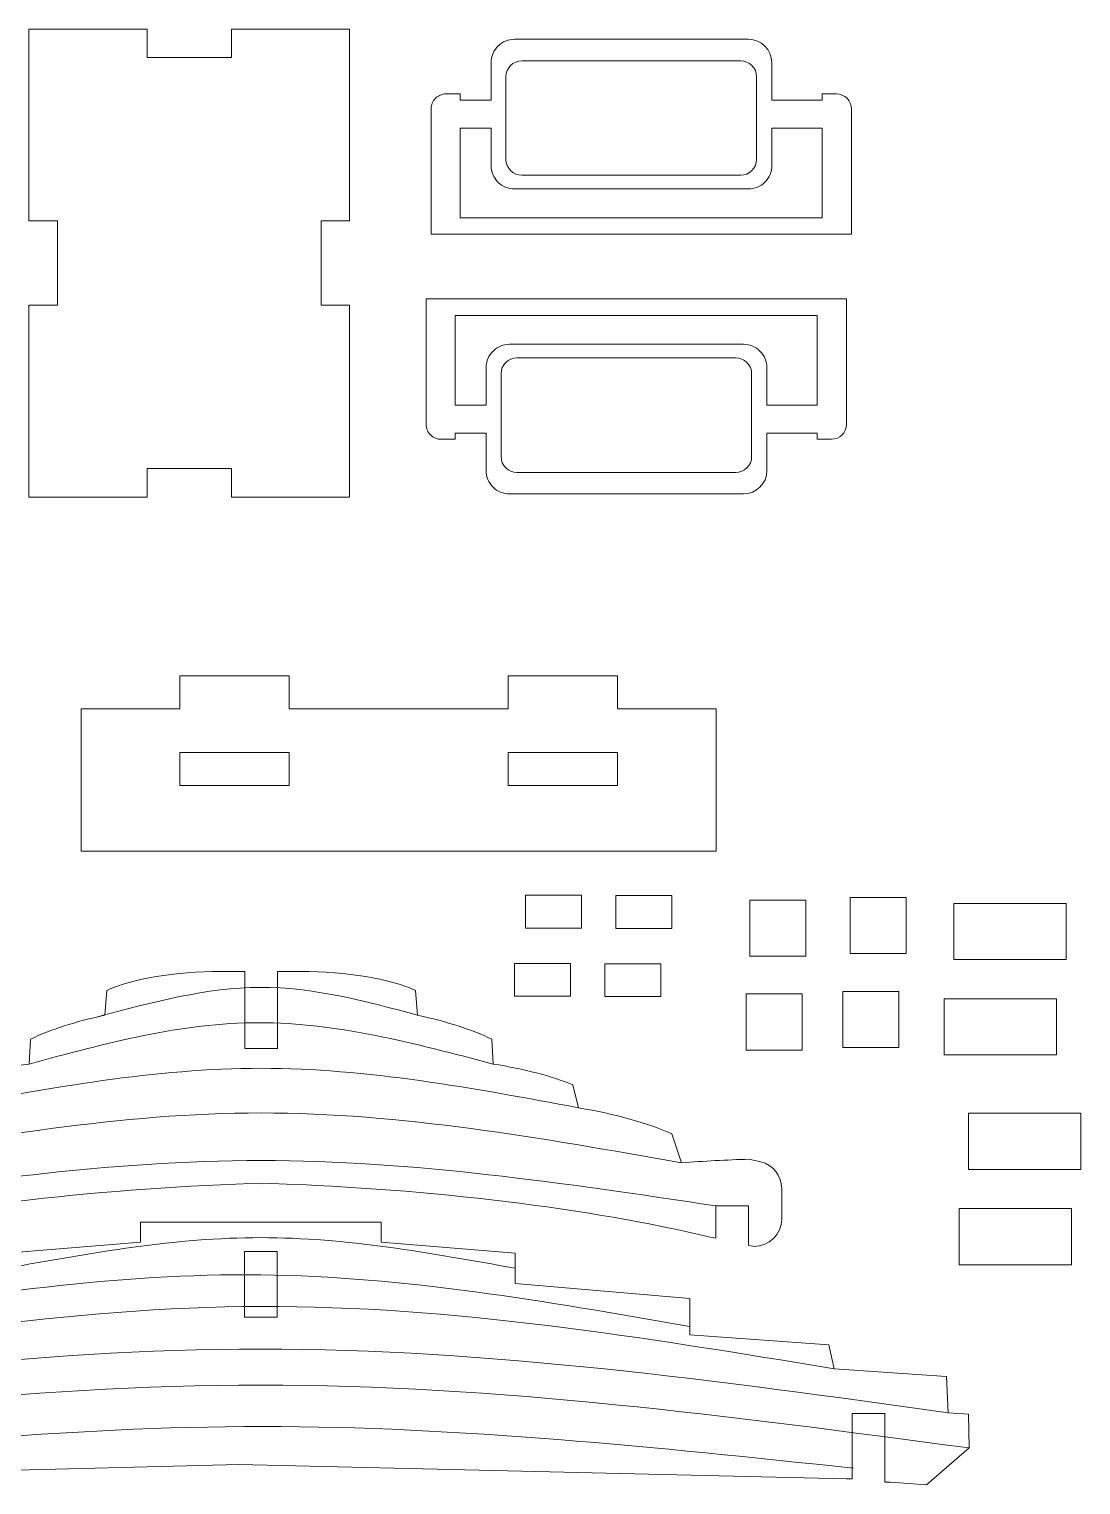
# Model space of a CAD drawing. Header units: centimetres. Extents: x -259 to 261, y 17 to 228.
# Drawn here: x -83.5 to -72.26, y 97.69 to 113.24 of the extents above; entities that cross this region are included whole.
import ezdxf

# ---------------------------------------------------------------- set-up
doc = ezdxf.new("R2010")
doc.units = ezdxf.units.CM
doc.header["$MEASUREMENT"] = 0
doc.layers.add('layer 1', color=7, linetype='Continuous')

msp = doc.modelspace()

# ---------------------------------------------------------------- linework, layer by layer
at = {"layer": 'layer 1', "color": 250, "lineweight": 9}
for points, knots in [([(-83.50658, 111.19367), (-83.50658, 111.19367), (-83.50658, 113.24367), (-83.50658, 113.24367), (-83.50658, 113.24367), (-83.50658, 113.24367), (-82.24255, 113.24367), (-82.24255, 113.24367), (-82.24255, 113.24367), (-82.24255, 113.24367), (-82.24255, 112.93867), (-82.24255, 112.93867), (-82.24255, 112.93867), (-82.24255, 112.93867), (-81.34255, 112.93867), (-81.34255, 112.93867), (-81.34255, 112.93867), (-81.34255, 112.93867), (-81.34255, 113.24367), (-81.34255, 113.24367), (-81.34255, 113.24367), (-81.34255, 113.24367), (-80.07851, 113.24367), (-80.07851, 113.24367), (-80.07851, 113.24367), (-80.07851, 113.24367), (-80.07851, 111.19367), (-80.07851, 111.19367), (-80.07851, 111.19367), (-80.07851, 111.19367), (-80.38351, 111.19367), (-80.38351, 111.19367), (-80.38351, 111.19367), (-80.38351, 111.19367), (-80.38351, 110.29367), (-80.38351, 110.29367), (-80.38351, 110.29367), (-80.38351, 110.29367), (-80.07851, 110.29367), (-80.07851, 110.29367), (-80.07851, 110.29367), (-80.07851, 110.29367), (-80.07851, 108.24367), (-80.07851, 108.24367), (-80.07851, 108.24367), (-80.07851, 108.24367), (-81.34255, 108.24367), (-81.34255, 108.24367), (-81.34255, 108.24367), (-81.34255, 108.24367), (-81.34255, 108.54867), (-81.34255, 108.54867), (-81.34255, 108.54867), (-81.34255, 108.54867), (-82.24255, 108.54867), (-82.24255, 108.54867), (-82.24255, 108.54867), (-82.24255, 108.54867), (-82.24255, 108.24367), (-82.24255, 108.24367), (-82.24255, 108.24367), (-82.24255, 108.24367), (-83.50658, 108.24367), (-83.50658, 108.24367), (-83.50658, 108.24367), (-83.50658, 108.24367), (-83.50658, 110.29367), (-83.50658, 110.29367), (-83.50658, 110.29367), (-83.50658, 110.29367), (-83.20158, 110.29367), (-83.20158, 110.29367), (-83.20158, 110.29367), (-83.20158, 110.29367), (-83.20158, 111.19367), (-83.20158, 111.19367), (-83.20158, 111.19367), (-83.20158, 111.19367), (-83.50658, 111.19367), (-83.50658, 111.19367)], [0, 0, 0, 0, 0.04761905, 0.04761905, 0.04761905, 0.04761905, 0.0952381, 0.0952381, 0.0952381, 0.0952381, 0.14285714, 0.14285714, 0.14285714, 0.14285714, 0.19047619, 0.19047619, 0.19047619, 0.19047619, 0.23809524, 0.23809524, 0.23809524, 0.23809524, 0.28571429, 0.28571429, 0.28571429, 0.28571429, 0.33333333, 0.33333333, 0.33333333, 0.33333333, 0.38095238, 0.38095238, 0.38095238, 0.38095238, 0.42857143, 0.42857143, 0.42857143, 0.42857143, 0.47619048, 0.47619048, 0.47619048, 0.47619048, 0.52380952, 0.52380952, 0.52380952, 0.52380952, 0.57142857, 0.57142857, 0.57142857, 0.57142857, 0.61904762, 0.61904762, 0.61904762, 0.61904762, 0.66666667, 0.66666667, 0.66666667, 0.66666667, 0.71428571, 0.71428571, 0.71428571, 0.71428571, 0.76190476, 0.76190476, 0.76190476, 0.76190476, 0.80952381, 0.80952381, 0.80952381, 0.80952381, 0.85714286, 0.85714286, 0.85714286, 0.85714286, 0.9047619, 0.9047619, 0.9047619, 0.9047619, 1, 1, 1, 1]), ([(-78.31673, 113.13558), (-78.38304, 113.13558), (-78.44663, 113.10925), (-78.49351, 113.06235), (-78.49351, 113.06235), (-78.5404, 113.01547), (-78.56673, 112.95189), (-78.56673, 112.88558)], [0, 0, 0, 0, 0.33333333, 0.33333333, 0.33333333, 0.33333333, 1, 1, 1, 1]), ([(-79.04822, 112.55126), (-79.09066, 112.55126), (-79.13136, 112.5344), (-79.16136, 112.50439), (-79.16136, 112.50439), (-79.19137, 112.47439), (-79.20822, 112.43369), (-79.20822, 112.39127)], [0, 0, 0, 0, 0.33333333, 0.33333333, 0.33333333, 0.33333333, 1, 1, 1, 1]), ([(-78.56673, 111.78558), (-78.56673, 111.71928), (-78.5404, 111.65568), (-78.49351, 111.6088), (-78.49351, 111.6088), (-78.44663, 111.56192), (-78.38304, 111.53559), (-78.31673, 111.53559)], [0, 0, 0, 0, 0.33333333, 0.33333333, 0.33333333, 0.33333333, 1, 1, 1, 1]), ([(-75.81673, 111.53559), (-75.75043, 111.53559), (-75.68684, 111.56192), (-75.63996, 111.6088), (-75.63996, 111.6088), (-75.59307, 111.65568), (-75.56673, 111.71928), (-75.56673, 111.78558)], [0, 0, 0, 0, 0.33333333, 0.33333333, 0.33333333, 0.33333333, 1, 1, 1, 1]), ([(-78.61965, 109.62634), (-78.61965, 109.69266), (-78.59332, 109.75624), (-78.54643, 109.80313), (-78.54643, 109.80313), (-78.49955, 109.85002), (-78.43596, 109.87634), (-78.36965, 109.87634)], [0, 0, 0, 0, 0.33333333, 0.33333333, 0.33333333, 0.33333333, 1, 1, 1, 1]), ([(-75.86965, 109.87634), (-75.80335, 109.87634), (-75.73976, 109.85002), (-75.69288, 109.80313), (-75.69288, 109.80313), (-75.64599, 109.75624), (-75.61965, 109.69266), (-75.61965, 109.62634)], [0, 0, 0, 0, 0.33333333, 0.33333333, 0.33333333, 0.33333333, 1, 1, 1, 1]), ([(-79.10114, 108.86067), (-79.14358, 108.86067), (-79.18428, 108.87752), (-79.21428, 108.90754), (-79.21428, 108.90754), (-79.24429, 108.93754), (-79.26114, 108.97824), (-79.26114, 109.02066)], [0, 0, 0, 0, 0.33333333, 0.33333333, 0.33333333, 0.33333333, 1, 1, 1, 1]), ([(-78.36965, 108.27635), (-78.43596, 108.27635), (-78.49955, 108.30268), (-78.54643, 108.34958), (-78.54643, 108.34958), (-78.59332, 108.39646), (-78.61965, 108.46004), (-78.61965, 108.52634)], [0, 0, 0, 0, 0.33333333, 0.33333333, 0.33333333, 0.33333333, 1, 1, 1, 1]), ([(-80.72534, 105.98039), (-80.72534, 105.98039), (-80.72534, 106.33139), (-80.72534, 106.33139), (-80.72534, 106.33139), (-80.72534, 106.33139), (-81.89534, 106.33139), (-81.89534, 106.33139), (-81.89534, 106.33139), (-81.89534, 106.33139), (-81.89534, 105.98039), (-81.89534, 105.98039), (-81.89534, 105.98039), (-81.89534, 105.98039), (-82.94834, 105.98039), (-82.94834, 105.98039), (-82.94834, 105.98039), (-82.94834, 105.98039), (-82.94834, 104.45939), (-82.94834, 104.45939), (-82.94834, 104.45939), (-82.94834, 104.45939), (-76.16234, 104.45939), (-76.16234, 104.45939), (-76.16234, 104.45939), (-76.16234, 104.45939), (-76.16234, 105.98039), (-76.16234, 105.98039), (-76.16234, 105.98039), (-76.16234, 105.98039), (-77.21534, 105.98039), (-77.21534, 105.98039), (-77.21534, 105.98039), (-77.21534, 105.98039), (-77.21534, 106.33139), (-77.21534, 106.33139), (-77.21534, 106.33139), (-77.21534, 106.33139), (-78.38534, 106.33139), (-78.38534, 106.33139), (-78.38534, 106.33139), (-78.38534, 106.33139), (-78.38534, 105.98039), (-78.38534, 105.98039), (-78.38534, 105.98039), (-78.38534, 105.98039), (-80.72534, 105.98039), (-80.72534, 105.98039)], [0, 0, 0, 0, 0.07692308, 0.07692308, 0.07692308, 0.07692308, 0.15384615, 0.15384615, 0.15384615, 0.15384615, 0.23076923, 0.23076923, 0.23076923, 0.23076923, 0.30769231, 0.30769231, 0.30769231, 0.30769231, 0.38461538, 0.38461538, 0.38461538, 0.38461538, 0.46153846, 0.46153846, 0.46153846, 0.46153846, 0.53846154, 0.53846154, 0.53846154, 0.53846154, 0.61538462, 0.61538462, 0.61538462, 0.61538462, 0.69230769, 0.69230769, 0.69230769, 0.69230769, 0.76923077, 0.76923077, 0.76923077, 0.76923077, 0.84615385, 0.84615385, 0.84615385, 0.84615385, 1, 1, 1, 1]), ([(-81.89534, 105.51239), (-81.89534, 105.51239), (-81.89534, 105.16139), (-81.89534, 105.16139), (-81.89534, 105.16139), (-81.89534, 105.16139), (-80.72534, 105.16139), (-80.72534, 105.16139), (-80.72534, 105.16139), (-80.72534, 105.16139), (-80.72534, 105.51239), (-80.72534, 105.51239), (-80.72534, 105.51239), (-80.72534, 105.51239), (-81.89534, 105.51239), (-81.89534, 105.51239)], [0, 0, 0, 0, 0.2, 0.2, 0.2, 0.2, 0.4, 0.4, 0.4, 0.4, 0.6, 0.6, 0.6, 0.6, 1, 1, 1, 1]), ([(-78.38534, 105.16139), (-78.38534, 105.16139), (-77.21534, 105.16139), (-77.21534, 105.16139), (-77.21534, 105.16139), (-77.21534, 105.16139), (-77.21534, 105.51239), (-77.21534, 105.51239), (-77.21534, 105.51239), (-77.21534, 105.51239), (-78.38534, 105.51239), (-78.38534, 105.51239), (-78.38534, 105.51239), (-78.38534, 105.51239), (-78.38534, 105.16139), (-78.38534, 105.16139)], [0, 0, 0, 0, 0.2, 0.2, 0.2, 0.2, 0.4, 0.4, 0.4, 0.4, 0.6, 0.6, 0.6, 0.6, 1, 1, 1, 1]), ([(-81.13461, 100.90897), (-82.86052, 100.84864), (-84.53281, 100.64417), (-85.84089, 100.33344), (-85.84089, 100.33344), (-85.84089, 100.33344), (-85.89939, 100.32116), (-85.89939, 100.32116), (-85.89939, 100.32116), (-85.89939, 100.32116), (-85.89939, 100.66994), (-85.89939, 100.66994), (-85.89939, 100.66994), (-85.89939, 100.66994), (-86.25041, 100.66994), (-86.25041, 100.66994), (-86.25041, 100.66994), (-86.25041, 100.66994), (-86.25041, 100.24751), (-86.25041, 100.24751), (-86.25041, 100.24751), (-86.25041, 100.24751), (-86.30888, 100.23523), (-86.30888, 100.23523), (-86.30888, 100.23523), (-86.46525, 100.24219), (-86.58845, 100.37097), (-86.58845, 100.52751), (-86.58845, 100.52751), (-86.58845, 100.52751), (-86.58845, 100.85523), (-86.58845, 100.85523), (-86.58845, 100.85523), (-86.58845, 100.99121), (-86.49477, 101.1092), (-86.36236, 101.14007), (-86.36236, 101.14007), (-86.32182, 101.14956), (-86.28068, 101.15876), (-86.23892, 101.16765), (-86.23892, 101.16765), (-85.99809, 101.16081), (-85.7572, 101.14799), (-85.51696, 101.12899), (-85.51696, 101.12899), (-85.51696, 101.12899), (-85.4152, 101.44038), (-85.4152, 101.44038), (-85.4152, 101.44038), (-85.14785, 101.55656), (-84.81001, 101.65023), (-84.41748, 101.7169), (-84.41748, 101.7169), (-84.41748, 101.7169), (-84.35642, 101.96314), (-84.35642, 101.96314), (-84.35642, 101.96314), (-84.12454, 102.05736), (-83.83668, 102.13233), (-83.5046, 102.18503), (-83.5046, 102.18503), (-83.5046, 102.18503), (-83.48893, 102.45116), (-83.48893, 102.45116), (-83.48893, 102.45116), (-83.27593, 102.55282), (-83.00811, 102.63909), (-82.69677, 102.70646), (-82.69677, 102.70646), (-82.69677, 102.70646), (-82.6736, 102.9721), (-82.6736, 102.9721), (-82.6736, 102.9721), (-82.63869, 102.98789), (-82.6011, 103.0029), (-82.56098, 103.01712), (-82.56098, 103.01712), (-82.24094, 103.13057), (-81.77526, 103.18668), (-81.26642, 103.17312), (-81.26642, 103.17312), (-81.26642, 103.17312), (-81.19991, 103.17323), (-81.19991, 103.17323), (-81.19991, 103.17323), (-81.19991, 103.17323), (-81.19991, 102.35107), (-81.19991, 102.35107), (-81.19991, 102.35107), (-81.19991, 102.35107), (-80.84896, 102.35107), (-80.84896, 102.35107), (-80.84896, 102.35107), (-80.84896, 102.35107), (-80.84896, 103.17323), (-80.84896, 103.17323), (-80.84896, 103.17323), (-80.84896, 103.17323), (-80.79841, 103.17329), (-80.79841, 103.17329), (-80.79841, 103.17329), (-80.73398, 103.17512), (-80.66989, 103.17577), (-80.60647, 103.17542), (-80.60647, 103.17542), (-80.10019, 103.17226), (-79.6573, 103.09911), (-79.37527, 102.9721), (-79.37527, 102.9721), (-79.37527, 102.9721), (-79.35208, 102.70646), (-79.35208, 102.70646), (-79.35208, 102.70646), (-79.0408, 102.63909), (-78.77293, 102.55282), (-78.55993, 102.45116), (-78.55993, 102.45116), (-78.55993, 102.45116), (-78.54427, 102.18503), (-78.54427, 102.18503), (-78.54427, 102.18503), (-78.21216, 102.13233), (-77.92433, 102.05736), (-77.69245, 101.96314), (-77.69245, 101.96314), (-77.69245, 101.96314), (-77.63139, 101.7169), (-77.63139, 101.7169), (-77.63139, 101.7169), (-77.23884, 101.65023), (-76.90102, 101.55656), (-76.63367, 101.44038), (-76.63367, 101.44038), (-76.63367, 101.44038), (-76.53189, 101.12899), (-76.53189, 101.12899), (-76.53189, 101.12899), (-76.29167, 101.14799), (-76.05077, 101.16081), (-75.80993, 101.16765), (-75.80993, 101.16765), (-75.76818, 101.15876), (-75.72705, 101.14956), (-75.6865, 101.14007), (-75.6865, 101.14007), (-75.55409, 101.1092), (-75.46049, 100.99121), (-75.46049, 100.85523), (-75.46049, 100.85523), (-75.46049, 100.85523), (-75.46049, 100.52751), (-75.46049, 100.52751), (-75.46049, 100.52751), (-75.46501, 100.36679), (-75.59524, 100.23814), (-75.75596, 100.23553), (-75.75596, 100.23553), (-75.75596, 100.23553), (-75.81448, 100.24801), (-75.81448, 100.24801), (-75.81448, 100.24801), (-75.81448, 100.24801), (-75.81448, 100.66994), (-75.81448, 100.66994), (-75.81448, 100.66994), (-75.81448, 100.66994), (-76.16544, 100.66994), (-76.16544, 100.66994), (-76.16544, 100.66994), (-76.16544, 100.66994), (-76.16544, 100.32273), (-76.16544, 100.32273), (-76.16544, 100.32273), (-76.16544, 100.32273), (-76.22395, 100.33519), (-76.22395, 100.33519), (-76.22395, 100.33519), (-77.52761, 100.64489), (-79.19421, 100.84876), (-80.91423, 100.90897), (-80.91423, 100.90897), (-80.91423, 100.90897), (-81.02442, 100.90564), (-81.02442, 100.90564), (-81.02442, 100.90564), (-81.02442, 100.90564), (-81.13461, 100.90897), (-81.13461, 100.90897)], [0, 0, 0, 0, 0.02083333, 0.02083333, 0.02083333, 0.02083333, 0.04166667, 0.04166667, 0.04166667, 0.04166667, 0.0625, 0.0625, 0.0625, 0.0625, 0.08333333, 0.08333333, 0.08333333, 0.08333333, 0.10416667, 0.10416667, 0.10416667, 0.10416667, 0.125, 0.125, 0.125, 0.125, 0.14583333, 0.14583333, 0.14583333, 0.14583333, 0.16666667, 0.16666667, 0.16666667, 0.16666667, 0.1875, 0.1875, 0.1875, 0.1875, 0.20833333, 0.20833333, 0.20833333, 0.20833333, 0.22916667, 0.22916667, 0.22916667, 0.22916667, 0.25, 0.25, 0.25, 0.25, 0.27083333, 0.27083333, 0.27083333, 0.27083333, 0.29166667, 0.29166667, 0.29166667, 0.29166667, 0.3125, 0.3125, 0.3125, 0.3125, 0.33333333, 0.33333333, 0.33333333, 0.33333333, 0.35416667, 0.35416667, 0.35416667, 0.35416667, 0.375, 0.375, 0.375, 0.375, 0.39583333, 0.39583333, 0.39583333, 0.39583333, 0.41666667, 0.41666667, 0.41666667, 0.41666667, 0.4375, 0.4375, 0.4375, 0.4375, 0.45833333, 0.45833333, 0.45833333, 0.45833333, 0.47916667, 0.47916667, 0.47916667, 0.47916667, 0.5, 0.5, 0.5, 0.5, 0.52083333, 0.52083333, 0.52083333, 0.52083333, 0.54166667, 0.54166667, 0.54166667, 0.54166667, 0.5625, 0.5625, 0.5625, 0.5625, 0.58333333, 0.58333333, 0.58333333, 0.58333333, 0.60416667, 0.60416667, 0.60416667, 0.60416667, 0.625, 0.625, 0.625, 0.625, 0.64583333, 0.64583333, 0.64583333, 0.64583333, 0.66666667, 0.66666667, 0.66666667, 0.66666667, 0.6875, 0.6875, 0.6875, 0.6875, 0.70833333, 0.70833333, 0.70833333, 0.70833333, 0.72916667, 0.72916667, 0.72916667, 0.72916667, 0.75, 0.75, 0.75, 0.75, 0.77083333, 0.77083333, 0.77083333, 0.77083333, 0.79166667, 0.79166667, 0.79166667, 0.79166667, 0.8125, 0.8125, 0.8125, 0.8125, 0.83333333, 0.83333333, 0.83333333, 0.83333333, 0.85416667, 0.85416667, 0.85416667, 0.85416667, 0.875, 0.875, 0.875, 0.875, 0.89583333, 0.89583333, 0.89583333, 0.89583333, 0.91666667, 0.91666667, 0.91666667, 0.91666667, 0.9375, 0.9375, 0.9375, 0.9375, 0.95833333, 0.95833333, 0.95833333, 0.95833333, 1, 1, 1, 1]), ([(-79.74095, 100.28267), (-79.74095, 100.28267), (-79.74095, 100.49391), (-79.74095, 100.49391), (-79.74095, 100.49391), (-79.74095, 100.49391), (-82.31496, 100.49391), (-82.31496, 100.49391), (-82.31496, 100.49391), (-82.31496, 100.49391), (-82.31496, 100.28267), (-82.31496, 100.28267), (-82.31496, 100.28267), (-82.31496, 100.28267), (-83.74679, 100.16515), (-83.74679, 100.16515), (-83.74679, 100.16515), (-83.74679, 100.16515), (-83.74679, 99.83991), (-83.74679, 99.83991), (-83.74679, 99.83991), (-83.74679, 99.83991), (-85.6118, 99.68088), (-85.6118, 99.68088), (-85.6118, 99.68088), (-85.6118, 99.68088), (-85.6118, 99.29029), (-85.6118, 99.29029), (-85.6118, 99.29029), (-85.6118, 99.29029), (-87.09705, 99.18324), (-87.09705, 99.18324), (-87.09705, 99.18324), (-87.09705, 99.18324), (-87.1569, 98.88915), (-87.1569, 98.88915), (-87.1569, 98.88915), (-87.1569, 98.88915), (-88.3575, 98.80601), (-88.3575, 98.80601), (-88.3575, 98.80601), (-88.3575, 98.80601), (-88.3756, 98.45856), (-88.3756, 98.45856), (-88.3756, 98.45856), (-88.3756, 98.45856), (-88.59112, 98.44263), (-88.59112, 98.44263), (-88.59112, 98.44263), (-88.59112, 98.44263), (-88.59882, 98.08254), (-88.59882, 98.08254), (-88.59882, 98.08254), (-88.59882, 98.08254), (-88.14122, 97.68802), (-88.14122, 97.68802), (-88.14122, 97.68802), (-88.14122, 97.68802), (-87.75723, 97.71639), (-87.75723, 97.71639), (-87.75723, 97.71639), (-87.75723, 97.71639), (-87.69871, 97.71639), (-87.69871, 97.71639), (-87.69871, 97.71639), (-87.69871, 97.71639), (-87.69871, 98.45061), (-87.69871, 98.45061), (-87.69871, 98.45061), (-87.69871, 98.45061), (-87.34769, 98.45061), (-87.34769, 98.45061), (-87.34769, 98.45061), (-87.34769, 98.45061), (-87.34769, 97.751), (-87.34769, 97.751), (-87.34769, 97.751), (-87.34769, 97.751), (-87.28917, 97.751), (-87.28917, 97.751), (-87.28917, 97.751), (-87.28917, 97.751), (-81.26388, 97.90507), (-81.26388, 97.90507), (-81.26388, 97.90507), (-81.26388, 97.90507), (-74.76667, 97.751), (-74.76667, 97.751), (-74.76667, 97.751), (-74.76667, 97.751), (-74.70817, 97.751), (-74.70817, 97.751), (-74.70817, 97.751), (-74.70817, 97.751), (-74.70817, 98.45061), (-74.70817, 98.45061), (-74.70817, 98.45061), (-74.70817, 98.45061), (-74.3572, 98.45061), (-74.3572, 98.45061), (-74.3572, 98.45061), (-74.3572, 98.45061), (-74.3572, 97.71639), (-74.3572, 97.71639), (-74.3572, 97.71639), (-74.3572, 97.71639), (-74.29869, 97.71639), (-74.29869, 97.71639), (-74.29869, 97.71639), (-74.29869, 97.71639), (-73.91468, 97.68802), (-73.91468, 97.68802), (-73.91468, 97.68802), (-73.91468, 97.68802), (-73.4571, 98.08254), (-73.4571, 98.08254), (-73.4571, 98.08254), (-73.4571, 98.08254), (-73.46479, 98.44263), (-73.46479, 98.44263), (-73.46479, 98.44263), (-73.46479, 98.44263), (-73.68032, 98.45856), (-73.68032, 98.45856), (-73.68032, 98.45856), (-73.68032, 98.45856), (-73.69841, 98.84504), (-73.69841, 98.84504), (-73.69841, 98.84504), (-73.69841, 98.84504), (-74.89895, 98.92818), (-74.89895, 98.92818), (-74.89895, 98.92818), (-74.89895, 98.92818), (-74.95886, 99.18324), (-74.95886, 99.18324), (-74.95886, 99.18324), (-74.95886, 99.18324), (-76.44404, 99.29029), (-76.44404, 99.29029), (-76.44404, 99.29029), (-76.44404, 99.29029), (-76.44404, 99.68088), (-76.44404, 99.68088), (-76.44404, 99.68088), (-76.44404, 99.68088), (-78.30906, 99.83991), (-78.30906, 99.83991), (-78.30906, 99.83991), (-78.30906, 99.83991), (-78.30906, 100.16515), (-78.30906, 100.16515), (-78.30906, 100.16515), (-78.30906, 100.16515), (-79.74095, 100.28267), (-79.74095, 100.28267)], [0, 0, 0, 0, 0.025, 0.025, 0.025, 0.025, 0.05, 0.05, 0.05, 0.05, 0.075, 0.075, 0.075, 0.075, 0.1, 0.1, 0.1, 0.1, 0.125, 0.125, 0.125, 0.125, 0.15, 0.15, 0.15, 0.15, 0.175, 0.175, 0.175, 0.175, 0.2, 0.2, 0.2, 0.2, 0.225, 0.225, 0.225, 0.225, 0.25, 0.25, 0.25, 0.25, 0.275, 0.275, 0.275, 0.275, 0.3, 0.3, 0.3, 0.3, 0.325, 0.325, 0.325, 0.325, 0.35, 0.35, 0.35, 0.35, 0.375, 0.375, 0.375, 0.375, 0.4, 0.4, 0.4, 0.4, 0.425, 0.425, 0.425, 0.425, 0.45, 0.45, 0.45, 0.45, 0.475, 0.475, 0.475, 0.475, 0.5, 0.5, 0.5, 0.5, 0.525, 0.525, 0.525, 0.525, 0.55, 0.55, 0.55, 0.55, 0.575, 0.575, 0.575, 0.575, 0.6, 0.6, 0.6, 0.6, 0.625, 0.625, 0.625, 0.625, 0.65, 0.65, 0.65, 0.65, 0.675, 0.675, 0.675, 0.675, 0.7, 0.7, 0.7, 0.7, 0.725, 0.725, 0.725, 0.725, 0.75, 0.75, 0.75, 0.75, 0.775, 0.775, 0.775, 0.775, 0.8, 0.8, 0.8, 0.8, 0.825, 0.825, 0.825, 0.825, 0.85, 0.85, 0.85, 0.85, 0.875, 0.875, 0.875, 0.875, 0.9, 0.9, 0.9, 0.9, 0.925, 0.925, 0.925, 0.925, 0.95, 0.95, 0.95, 0.95, 1, 1, 1, 1]), ([(-80.85247, 100.18149), (-80.85247, 100.18149), (-80.85247, 99.47945), (-80.85247, 99.47945), (-80.85247, 99.47945), (-80.85247, 99.47945), (-81.20345, 99.47945), (-81.20345, 99.47945), (-81.20345, 99.47945), (-81.20345, 99.47945), (-81.20345, 100.18149), (-81.20345, 100.18149), (-81.20345, 100.18149), (-81.20345, 100.18149), (-80.85247, 100.18149), (-80.85247, 100.18149)], [0, 0, 0, 0, 0.2, 0.2, 0.2, 0.2, 0.4, 0.4, 0.4, 0.4, 0.6, 0.6, 0.6, 0.6, 1, 1, 1, 1])]:
    msp.add_open_spline(points, degree=3, knots=knots, dxfattribs=at)
for points in [[(-75.81673, 113.13558), (-75.81673, 113.13558), (-78.31673, 113.13558), (-78.31673, 113.13558)], [(-75.56673, 112.88558), (-75.56673, 113.02365), (-75.67866, 113.13557), (-75.81673, 113.13558)], [(-78.56673, 112.88558), (-78.56673, 112.88558), (-78.56673, 112.48558), (-78.56673, 112.48558)], [(-75.56673, 112.48558), (-75.56673, 112.48558), (-75.56673, 112.88558), (-75.56673, 112.88558)], [(-78.89815, 112.55126), (-78.89815, 112.55126), (-79.04822, 112.55126), (-79.04822, 112.55126)], [(-78.89815, 112.48558), (-78.89815, 112.48558), (-78.89815, 112.55126), (-78.89815, 112.55126)], [(-78.89815, 112.48558), (-78.89815, 112.48558), (-78.56673, 112.48558), (-78.56673, 112.48558)], [(-75.56673, 112.48558), (-75.56673, 112.48558), (-75.02749, 112.48558), (-75.02749, 112.48558)], [(-75.02749, 112.55126), (-75.02749, 112.55126), (-74.87542, 112.55126), (-74.87542, 112.55126)], [(-75.02749, 112.48558), (-75.02749, 112.48558), (-75.02749, 112.55126), (-75.02749, 112.55126)], [(-74.71542, 112.39127), (-74.71542, 112.47963), (-74.78705, 112.55126), (-74.87542, 112.55126)], [(-79.20822, 112.39127), (-79.20822, 112.39127), (-79.20822, 111.05126), (-79.20822, 111.05126)], [(-74.71542, 112.39127), (-74.71542, 112.39127), (-74.71542, 111.05126), (-74.71542, 111.05126)], [(-78.56673, 112.18559), (-78.56673, 112.18559), (-78.89815, 112.18559), (-78.89815, 112.18559)], [(-78.89815, 111.22881), (-78.89815, 111.22881), (-78.89815, 112.18559), (-78.89815, 112.18559)], [(-78.56673, 112.18559), (-78.56673, 112.18559), (-78.56673, 111.78558), (-78.56673, 111.78558)], [(-75.56673, 111.78558), (-75.56673, 111.78558), (-75.56673, 112.18559), (-75.56673, 112.18559)], [(-75.02749, 112.18559), (-75.02749, 112.18559), (-75.56673, 112.18559), (-75.56673, 112.18559)], [(-75.02749, 111.22881), (-75.02749, 111.22881), (-75.02749, 112.18559), (-75.02749, 112.18559)], [(-78.31673, 111.53559), (-78.31673, 111.53559), (-75.81673, 111.53559), (-75.81673, 111.53559)], [(-75.02749, 111.22881), (-75.02749, 111.22881), (-78.89815, 111.22881), (-78.89815, 111.22881)], [(-74.71542, 111.05126), (-74.71542, 111.05126), (-79.20822, 111.05126), (-79.20822, 111.05126)], [(-79.26114, 109.02066), (-79.26114, 109.02066), (-79.26114, 110.36067), (-79.26114, 110.36067)], [(-74.76834, 110.36067), (-74.76834, 110.36067), (-79.26114, 110.36067), (-79.26114, 110.36067)], [(-74.76834, 109.02066), (-74.76834, 109.02066), (-74.76834, 110.36067), (-74.76834, 110.36067)], [(-78.95107, 110.18312), (-78.95107, 110.18312), (-78.95107, 109.22634), (-78.95107, 109.22634)], [(-75.08041, 110.18312), (-75.08041, 110.18312), (-78.95107, 110.18312), (-78.95107, 110.18312)], [(-75.08041, 110.18312), (-75.08041, 110.18312), (-75.08041, 109.22634), (-75.08041, 109.22634)], [(-78.36965, 109.87634), (-78.36965, 109.87634), (-75.86965, 109.87634), (-75.86965, 109.87634)], [(-78.61965, 109.22634), (-78.61965, 109.22634), (-78.61965, 109.62634), (-78.61965, 109.62634)], [(-75.61965, 109.62634), (-75.61965, 109.62634), (-75.61965, 109.22634), (-75.61965, 109.22634)], [(-78.61965, 109.22634), (-78.61965, 109.22634), (-78.95107, 109.22634), (-78.95107, 109.22634)], [(-75.08041, 109.22634), (-75.08041, 109.22634), (-75.61965, 109.22634), (-75.61965, 109.22634)], [(-78.95107, 108.92635), (-78.95107, 108.92635), (-78.61965, 108.92635), (-78.61965, 108.92635)], [(-78.95107, 108.92635), (-78.95107, 108.92635), (-78.95107, 108.86067), (-78.95107, 108.86067)], [(-78.61965, 108.52634), (-78.61965, 108.52634), (-78.61965, 108.92635), (-78.61965, 108.92635)], [(-75.61965, 108.92635), (-75.61965, 108.92635), (-75.08041, 108.92635), (-75.08041, 108.92635)], [(-75.61965, 108.92635), (-75.61965, 108.92635), (-75.61965, 108.52634), (-75.61965, 108.52634)], [(-75.08041, 108.92635), (-75.08041, 108.92635), (-75.08041, 108.86067), (-75.08041, 108.86067)], [(-74.76834, 109.02066), (-74.76834, 108.9323), (-74.83997, 108.86067), (-74.92834, 108.86067)], [(-78.95107, 108.86067), (-78.95107, 108.86067), (-79.10114, 108.86067), (-79.10114, 108.86067)], [(-75.08041, 108.86067), (-75.08041, 108.86067), (-74.92834, 108.86067), (-74.92834, 108.86067)], [(-75.61965, 108.52634), (-75.61965, 108.38827), (-75.73158, 108.27636), (-75.86965, 108.27635)], [(-75.86965, 108.27635), (-75.86965, 108.27635), (-78.36965, 108.27635), (-78.36965, 108.27635)]]:
    msp.add_open_spline(points, degree=3, dxfattribs=at)
at = {"layer": 'layer 1', "color": 2, "lineweight": 20}
for points in [[(-78.40792, 112.73521), (-78.40792, 112.82877), (-78.33138, 112.90532), (-78.23781, 112.90532)], [(-78.23781, 112.90532), (-78.23781, 112.90532), (-75.89911, 112.90532), (-75.89911, 112.90532)], [(-75.89911, 112.90532), (-75.80554, 112.90532), (-75.729, 112.82877), (-75.729, 112.73521)], [(-78.40792, 111.85172), (-78.40792, 111.85172), (-78.40792, 112.73521), (-78.40792, 112.73521)], [(-75.729, 112.73521), (-75.729, 112.73521), (-75.729, 111.85172), (-75.729, 111.85172)], [(-78.23781, 111.68161), (-78.33138, 111.68161), (-78.40792, 111.75816), (-78.40792, 111.85172)], [(-75.729, 111.85172), (-75.729, 111.75816), (-75.80554, 111.68161), (-75.89911, 111.68161)], [(-75.89911, 111.68161), (-75.89911, 111.68161), (-78.23781, 111.68161), (-78.23781, 111.68161)], [(-78.29073, 109.73032), (-78.3843, 109.73032), (-78.46084, 109.65377), (-78.46084, 109.56021)], [(-75.95203, 109.73032), (-75.95203, 109.73032), (-78.29073, 109.73032), (-78.29073, 109.73032)], [(-75.78192, 109.56021), (-75.78192, 109.65377), (-75.85846, 109.73032), (-75.95203, 109.73032)], [(-78.46084, 109.56021), (-78.46084, 109.56021), (-78.46084, 108.67672), (-78.46084, 108.67672)], [(-75.78192, 108.67672), (-75.78192, 108.67672), (-75.78192, 109.56021), (-75.78192, 109.56021)], [(-78.46084, 108.67672), (-78.46084, 108.58316), (-78.3843, 108.50661), (-78.29073, 108.50661)], [(-75.95203, 108.50661), (-75.85846, 108.50661), (-75.78192, 108.58316), (-75.78192, 108.67672)], [(-78.29073, 108.50661), (-78.29073, 108.50661), (-75.95203, 108.50661), (-75.95203, 108.50661)]]:
    msp.add_open_spline(points, degree=3, dxfattribs=at)
at = {"layer": 'layer 1', "color": 250, "lineweight": 18}
for points in [[(-77.59945, 103.98788), (-77.59945, 103.98788), (-77.59945, 103.63786), (-77.59945, 103.63786), (-77.59945, 103.63786), (-77.59945, 103.63786), (-78.1994, 103.63786), (-78.1994, 103.63786), (-78.1994, 103.63786), (-78.1994, 103.63786), (-78.1994, 103.98788), (-78.1994, 103.98788), (-78.1994, 103.98788), (-78.1994, 103.98788), (-77.59945, 103.98788), (-77.59945, 103.98788)], [(-77.23369, 103.98447), (-77.23369, 103.98447), (-76.63369, 103.98447), (-76.63369, 103.98447), (-76.63369, 103.98447), (-76.63369, 103.98447), (-76.63369, 103.63446), (-76.63369, 103.63446), (-76.63369, 103.63446), (-76.63369, 103.63446), (-77.23369, 103.63446), (-77.23369, 103.63446), (-77.23369, 103.63446), (-77.23369, 103.63446), (-77.23369, 103.98447), (-77.23369, 103.98447)], [(-75.80116, 103.93694), (-75.80116, 103.93694), (-75.20115, 103.93694), (-75.20115, 103.93694), (-75.20115, 103.93694), (-75.20115, 103.93694), (-75.20115, 103.33694), (-75.20115, 103.33694), (-75.20115, 103.33694), (-75.20115, 103.33694), (-75.80116, 103.33694), (-75.80116, 103.33694), (-75.80116, 103.33694), (-75.80116, 103.33694), (-75.80116, 103.93694), (-75.80116, 103.93694)], [(-74.72972, 103.96599), (-74.72972, 103.96599), (-74.12972, 103.96599), (-74.12972, 103.96599), (-74.12972, 103.96599), (-74.12972, 103.96599), (-74.12972, 103.36598), (-74.12972, 103.36598), (-74.12972, 103.36598), (-74.12972, 103.36598), (-74.72972, 103.36598), (-74.72972, 103.36598), (-74.72972, 103.36598), (-74.72972, 103.36598), (-74.72972, 103.96599), (-74.72972, 103.96599)], [(-73.62179, 103.30186), (-73.62179, 103.30186), (-73.62179, 103.90186), (-73.62179, 103.90186), (-73.62179, 103.90186), (-73.62179, 103.90186), (-72.42174, 103.90186), (-72.42174, 103.90186), (-72.42174, 103.90186), (-72.42174, 103.90186), (-72.42174, 103.30186), (-72.42174, 103.30186), (-72.42174, 103.30186), (-72.42174, 103.30186), (-73.62179, 103.30186), (-73.62179, 103.30186)], [(-77.71848, 103.26028), (-77.71848, 103.26028), (-77.71848, 102.91025), (-77.71848, 102.91025), (-77.71848, 102.91025), (-77.71848, 102.91025), (-78.31848, 102.91025), (-78.31848, 102.91025), (-78.31848, 102.91025), (-78.31848, 102.91025), (-78.31848, 103.26028), (-78.31848, 103.26028), (-78.31848, 103.26028), (-78.31848, 103.26028), (-77.71848, 103.26028), (-77.71848, 103.26028)], [(-77.35277, 103.25686), (-77.35277, 103.25686), (-76.75277, 103.25686), (-76.75277, 103.25686), (-76.75277, 103.25686), (-76.75277, 103.25686), (-76.75277, 102.90689), (-76.75277, 102.90689), (-76.75277, 102.90689), (-76.75277, 102.90689), (-77.35277, 102.90689), (-77.35277, 102.90689), (-77.35277, 102.90689), (-77.35277, 102.90689), (-77.35277, 103.25686), (-77.35277, 103.25686)], [(-75.841, 102.93409), (-75.841, 102.93409), (-75.241, 102.93409), (-75.241, 102.93409), (-75.241, 102.93409), (-75.241, 102.93409), (-75.241, 102.33408), (-75.241, 102.33408), (-75.241, 102.33408), (-75.241, 102.33408), (-75.841, 102.33408), (-75.841, 102.33408), (-75.841, 102.33408), (-75.841, 102.33408), (-75.841, 102.93409), (-75.841, 102.93409)], [(-74.8091, 102.96053), (-74.8091, 102.96053), (-74.2091, 102.96053), (-74.2091, 102.96053), (-74.2091, 102.96053), (-74.2091, 102.96053), (-74.2091, 102.36053), (-74.2091, 102.36053), (-74.2091, 102.36053), (-74.2091, 102.36053), (-74.8091, 102.36053), (-74.8091, 102.36053), (-74.8091, 102.36053), (-74.8091, 102.36053), (-74.8091, 102.96053), (-74.8091, 102.96053)], [(-73.7231, 102.28321), (-73.7231, 102.28321), (-73.7231, 102.88321), (-73.7231, 102.88321), (-73.7231, 102.88321), (-73.7231, 102.88321), (-72.5231, 102.88321), (-72.5231, 102.88321), (-72.5231, 102.88321), (-72.5231, 102.88321), (-72.5231, 102.28321), (-72.5231, 102.28321), (-72.5231, 102.28321), (-72.5231, 102.28321), (-73.7231, 102.28321), (-73.7231, 102.28321)], [(-73.46307, 101.05885), (-73.46307, 101.05885), (-73.46307, 101.65884), (-73.46307, 101.65884), (-73.46307, 101.65884), (-73.46307, 101.65884), (-72.26307, 101.65884), (-72.26307, 101.65884), (-72.26307, 101.65884), (-72.26307, 101.65884), (-72.26307, 101.05885), (-72.26307, 101.05885), (-72.26307, 101.05885), (-72.26307, 101.05885), (-73.46307, 101.05885), (-73.46307, 101.05885)], [(-73.56444, 100.04019), (-73.56444, 100.04019), (-73.56444, 100.64019), (-73.56444, 100.64019), (-73.56444, 100.64019), (-73.56444, 100.64019), (-72.36443, 100.64019), (-72.36443, 100.64019), (-72.36443, 100.64019), (-72.36443, 100.64019), (-72.36443, 100.04019), (-72.36443, 100.04019), (-72.36443, 100.04019), (-72.36443, 100.04019), (-73.56444, 100.04019), (-73.56444, 100.04019)]]:
    msp.add_open_spline(points, degree=3, knots=[0, 0, 0, 0, 0.2, 0.2, 0.2, 0.2, 0.4, 0.4, 0.4, 0.4, 0.6, 0.6, 0.6, 0.6, 1, 1, 1, 1], dxfattribs=at)
at = {"layer": 'layer 1', "color": 2, "lineweight": 9}
for points in [[(-79.35208, 102.70646), (-79.90946, 102.85662), (-80.46684, 103.00678), (-81.03546, 103.00428), (-81.03546, 103.00428), (-81.60409, 103.00178), (-82.18397, 102.84665), (-82.76384, 102.6915)], [(-83.5046, 102.18503), (-82.68905, 102.40599), (-81.87351, 102.62694), (-81.04678, 102.62694), (-81.04678, 102.62694), (-80.22006, 102.62694), (-79.38217, 102.40599), (-78.54427, 102.18503)], [(-77.63139, 101.7169), (-78.7624, 101.9283), (-79.89342, 102.13968), (-81.02443, 102.13968), (-81.02443, 102.13968), (-82.15545, 102.13968), (-83.28646, 101.9283), (-84.41748, 101.7169)], [(-85.51696, 101.12899), (-84.01945, 101.39541), (-82.52194, 101.66186), (-81.02443, 101.66186), (-81.02443, 101.66186), (-79.52692, 101.66186), (-78.0294, 101.39541), (-76.53189, 101.12899)], [(-76.16544, 100.66994), (-77.7851, 100.91177), (-79.40476, 101.1536), (-81.02708, 101.1536), (-81.02708, 101.1536), (-82.64941, 101.1536), (-84.2744, 100.91177), (-85.89939, 100.66994)], [(-83.74679, 100.00253), (-82.84051, 100.16632), (-81.93424, 100.33012), (-81.02795, 100.33012), (-81.02795, 100.33012), (-80.12166, 100.33012), (-79.21536, 100.16632), (-78.30906, 100.00253)], [(-76.44404, 99.382), (-77.97201, 99.6485), (-79.49999, 99.91498), (-81.02795, 99.93226), (-81.02795, 99.93226), (-82.55591, 99.94953), (-84.08385, 99.71756), (-85.6118, 99.48559)], [(-87.1569, 98.88915), (-85.11392, 99.23864), (-83.07094, 99.58813), (-81.02795, 99.59464), (-81.02795, 99.59464), (-78.98496, 99.60114), (-76.94195, 99.26466), (-74.89895, 98.92818)], [(-88.3756, 98.45856), (-85.92639, 98.79885), (-83.47717, 99.13915), (-81.02796, 99.13915), (-81.02796, 99.13915), (-78.57875, 99.13915), (-76.12953, 98.79885), (-73.68032, 98.45856)], [(-73.4571, 98.08254), (-75.98072, 98.41868), (-78.50434, 98.75482), (-81.02796, 98.75482), (-81.02796, 98.75482), (-83.55158, 98.75482), (-86.0752, 98.41868), (-88.59882, 98.08254)], [(-74.69307, 97.86638), (-76.79967, 98.08894), (-78.90626, 98.3115), (-81.00797, 98.3115), (-81.00797, 98.3115), (-83.10968, 98.3115), (-85.20651, 98.08894), (-87.30333, 97.86638)]]:
    msp.add_open_spline(points, degree=3, knots=[0, 0, 0, 0, 0.33333333, 0.33333333, 0.33333333, 0.33333333, 1, 1, 1, 1], dxfattribs=at)

doc.saveas('drawing.dxf')
